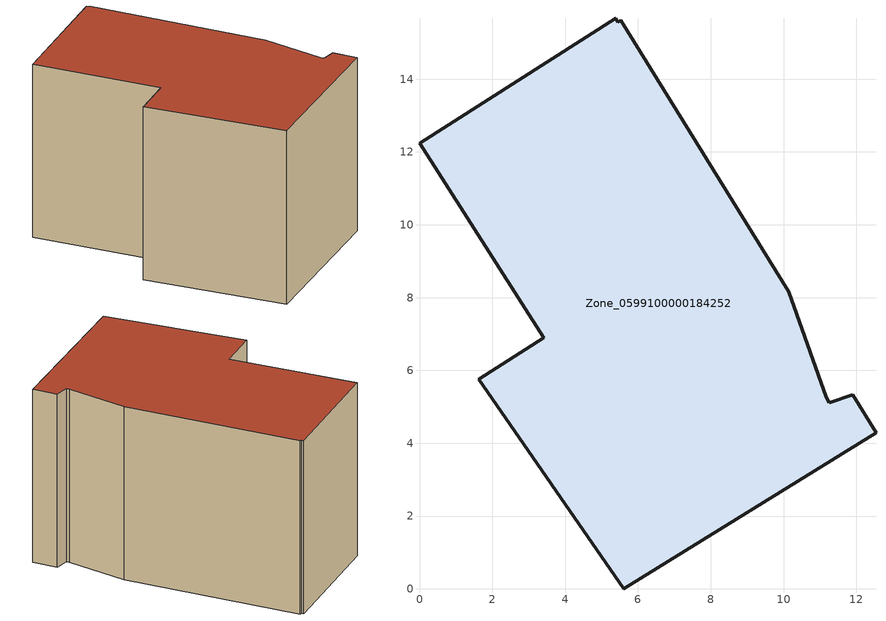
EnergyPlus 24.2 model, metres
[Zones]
Zone_0599100000184252
 floor ground (C_G): 11.17,5.27 11.25,5.12 11.89,5.33 12.54,4.29 5.61,0 1.63,5.76 3.41,6.89 0,12.24 5.39,15.68 5.45,15.57 5.53,15.62 10.14,8.17 z0
 wall outside (C_F): 3.41,6.89 1.63,5.76 5.61,0 12.54,4.29 11.89,5.33 11.25,5.12 11.17,5.27 10.14,8.17 5.53,15.62 5.45,15.57 5.39,15.68 0,12.24 3.41,6.89 z0:8.83
 roof outside (C_R): 12.54,4.29 11.89,5.33 11.25,5.12 11.17,5.27 10.14,8.17 5.53,15.62 5.45,15.57 5.39,15.68 0,12.24 3.41,6.89 1.63,5.76 5.61,0 z8.83
[BUILDING]
Pand.0599100000184252: North Axis=0; Terrain=City; Loads Convergence Tolerance Value=0.04; Temperature Convergence Tolerance Value=0.4; Solar Distribution=FullExterior; Maximum Number of Warmup Days=25; Minimum Number of Warmup Days=1
[Site:Location]
Rotterdam.The.Hague.AP_ZH_NLD Design_Conditions: Latitude=51.96; Longitude=4.45; Time Zone=1; Elevation=-4.5
[SITE:GROUNDTEMPERATURE:BUILDINGSURFACE]
18, 18, 18, 18, 18, 18, 18, 18, 18, 18, 18, 18
[MATERIAL] Thermal Absorptance=0.9; Solar Absorptance=0.7; Visible Absorptance=0.7
Name | Roughness | Thickness | Conductivity | Density | Specific Heat
G.D.1965 | MediumSmooth | 0.15 | 1 | 540 | 1210
F.D.1965 | Rough | 0.3 | 0.857143 | 1920 | 840
R.D.1965 | MediumRough | 0.2 | 0.08 | 1500 | 1000
[CONSTRUCTION]
C_G: G.D.1965
C_F: F.D.1965
C_R: R.D.1965
[ZONE]
Zone_0599100000184252: Type=1; Multiplier=1; Ceiling Height=Autocalculate; Volume=Autocalculate; Floor Area=autocalculate; Part of Total Floor Area=Yes
[ZONEINFILTRATION:DESIGNFLOWRATE]
Infil_Zone_0599100000184252: Zone or ZoneList or Space or SpaceList=Zone_0599100000184252; Schedule=AlwaysOn; Design Flow Rate Calculation Method=Flow/Area; Flow Rate per Floor Area=0.0042; Constant Term Coefficient=1; Temperature Term Coefficient=0; Velocity Term Coefficient=0; Velocity Squared Term Coefficient=0
[HVACTEMPLATE:ZONE:IDEALLOADSAIRSYSTEM]
Zone_0599100000184252: Maximum Heating Supply Air Temperature=50; Minimum Cooling Supply Air Temperature=13; Maximum Heating Supply Air Humidity Ratio=0.0156; Minimum Cooling Supply Air Humidity Ratio=0.0077; Heating Limit=NoLimit; Cooling Limit=NoLimit; Dehumidification Control Type=ConstantSensibleHeatRatio; Cooling Sensible Heat Ratio=0.7; Dehumidification Setpoint=60; Humidification Control Type=None; Humidification Setpoint=30; Outdoor Air Method=None; Outdoor Air Flow Rate per Person=0.00944; Outdoor Air Flow Rate per Zone Floor Area=0; Outdoor Air Flow Rate per Zone=0; Demand Controlled Ventilation Type=None; Outdoor Air Economizer Type=NoEconomizer; Heat Recovery Type=None; Sensible Heat Recovery Effectiveness=0.7; Latent Heat Recovery Effectiveness=0.65
[ZONECONTROL:THERMOSTAT]
ThermostatControl_Zone_0599100000184252: Zone or ZoneList=Zone_0599100000184252; Control Type Schedule=DualSetpointControlType; Control 1=Thermostat_Zone_0599100000184252; Temperature Difference Between Cutout And Setpoint=0
[THERMOSTATSETPOINT:DUALSETPOINT]
Thermostat_Zone_0599100000184252: Heating Setpoint Temperature Schedule=HeatingSetpoint_Zone_0599100000184252; Cooling Setpoint Temperature Schedule=CoolingSetpoint_Zone_0599100000184252
[SCHEDULE:COMPACT]
HeatingSetpoint_Zone_0599100000184252: Through: 12/31, For: AllDays, Until: 24:00, 21
CoolingSetpoint_Zone_0599100000184252: Through: 12/31, For: AllDays, Until: 24:00, 24
DualSetpointControlType: Through: 12/31, For: AllDays, Until: 24:00, 4
AlwaysOn: Through: 12/31, For: AllDays, Until: 24:00, 1
